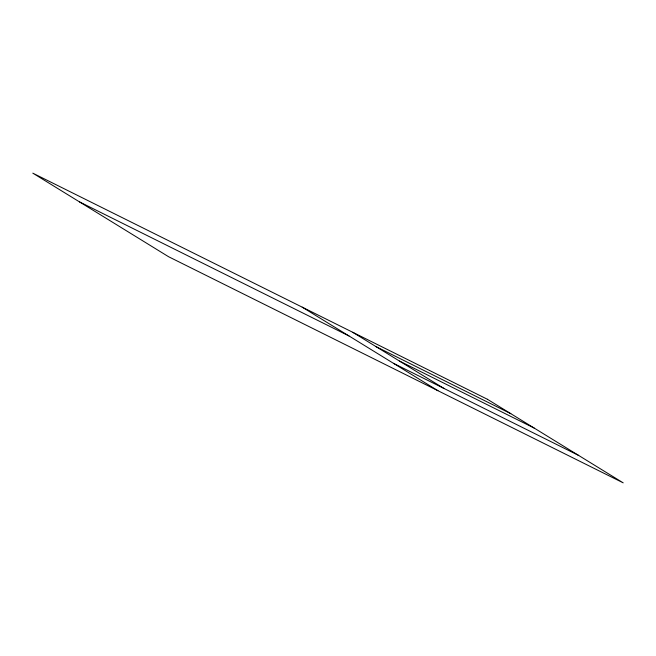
<?xml version="1.0" encoding="UTF-8"?>
<svg xmlns="http://www.w3.org/2000/svg" width="656" height="656" viewBox="0 0 656 656"><rect width="100%" height="100%" fill="white"/><g stroke="black" fill="none" stroke-linecap="round" stroke-linejoin="round"><path stroke-width="0.98" d="M376.101 346.671L510.811 413.674M79.54 201.917L348.951 335.929M399.471 361.054L534.181 428.056M393.469 363.317L578.69 455.453M352.731 332.289L443.981 388.45M302.219 307.164L437.978 390.714M487.441 399.291L32.8 173.151L168.559 256.709L623.2 482.849L487.441 399.291"/></g></svg>
